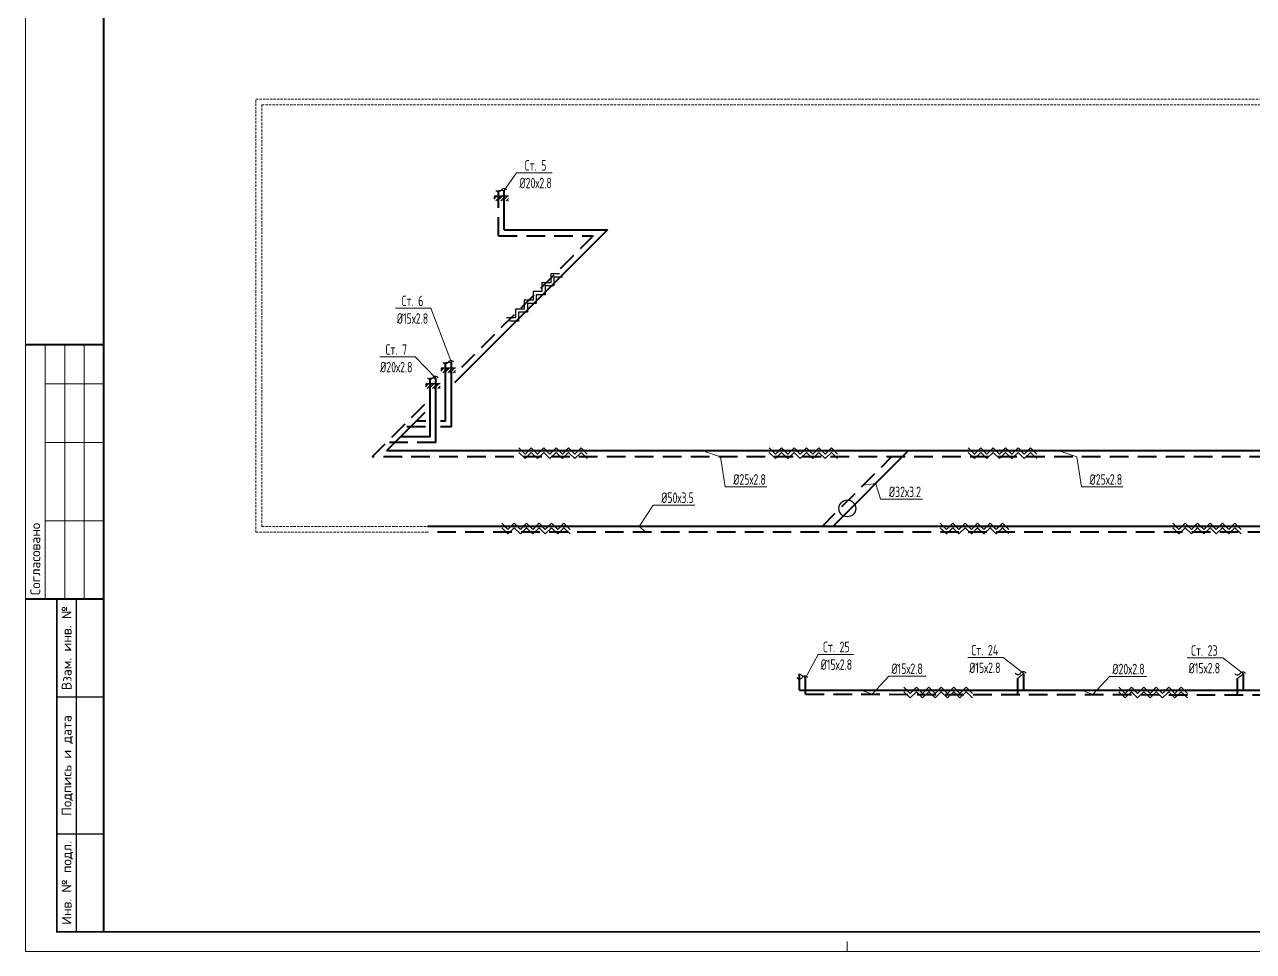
# Model space of a CAD drawing. Header units: millimetres. Extents: x -3929 to 624051, y 52832 to 514950.
# Drawn here: x -3929 to 27485, y 372600 to 396278 of the extents above; entities that cross this region are included whole.
import ezdxf
from ezdxf import colors
from ezdxf.entities.mleader import LeaderData, LeaderLine
from ezdxf.enums import TextEntityAlignment as Align
from ezdxf.math import Vec2, Vec3

# ---------------------------------------------------------------- set-up
doc = ezdxf.new("R2010")
doc.units = ezdxf.units.MM
doc.linetypes.add('ADSK_Штриховая_ш2 п1', pattern=[3, 2, -1])
doc.linetypes.add('Hidden', pattern=[7.14375, 4.7625, -2.38125])
doc.layers.add('9_Форматы', color=7, linetype='Continuous')
doc.layers.add('стояки', color=7, linetype='Continuous')
for name, color, linetype, lineweight in [('ОВ-ИЗОЛЯЦИЯ', 7, 'Continuous', 25), ('ОВ-рамка', 7, 'Continuous', 30), ('ОВ-ТЕКСТ', 7, 'Continuous', 25), ('СПДС_Штриховка', 252, 'Continuous', 9)]:
    doc.layers.add(name, color=color, linetype=linetype, lineweight=lineweight)
doc.layers.add('т11.1', color=1, linetype='Continuous', true_color=0xff0000)
doc.layers.add('т21.1', color=5, linetype='Continuous', true_color=0x0000ff)
doc.styles.add('ГОСТ', font='isocpeur.ttf', dxfattribs={"width": 0.8, "height": 250})
doc.styles.add('СТИЛЬ', font='simplex.shx', dxfattribs={"width": 0.65})

# ---------------------------------------------------------------- blocks, each defined once
blk = doc.blocks.new('*U2998')
at = {"layer": '9_Форматы', "color": 7, "linetype": 'Continuous', "lineweight": 9, "ltscale": 100}
blk.add_lwpolyline([(5, -5), (5, 589), (-836, 589), (-836, -5)], close=True, dxfattribs=at)
at = {"layer": '9_Форматы', "color": 7, "linetype": 'Continuous', "lineweight": 9, "ltscale": 100, "const_width": 0.5}
blk.add_lwpolyline([(0, 0), (0, 584), (-816, 584), (-816, 0)], close=True, dxfattribs=at)
at = {"layer": '9_Форматы', "color": 7, "linetype": 'Continuous', "lineweight": 9, "ltscale": 100}
for points, const_width in [([(-816, 150), (-836, 150)], 0.5), ([(-831, 85), (-831, 150)], 0.3), ([(-816, 140), (-831, 140)], 0.3), ([(-816, 125), (-831, 125)], 0.3), ([(-816, 105), (-831, 105)], 0.3), ([(-816, 85), (-836, 85)], 0.5), ([(-816, 0), (-828, 0), (-828, 85), (-828, 85)], 0.5), ([(-823, 0), (-823, 85)], 0.3), ([(-828, 60), (-816, 60)], 0.3), ([(-828, 25), (-816, 25)], 0.3)]:
    blk.add_lwpolyline(points, dxfattribs=dict(at, const_width=const_width))
for points in [[(-826, 85), (-826, 150)], [(-821, 85), (-821, 150)], [(-821, 85), (-821, 150)]]:
    blk.add_lwpolyline(points, dxfattribs=at)
at = {"layer": '9_Форматы', "color": 7, "linetype": 'Continuous', "lineweight": 15, "ltscale": 100}
blk.add_lwpolyline([(-626, -5), (-626, -2.5)], dxfattribs=at)
at = {"layer": '9_Форматы', "color": 7, "linetype": 'Continuous', "lineweight": 9, "ltscale": 100, "style": 'ГОСТ'}
blk.add_text('Согласовано', height=2.5, rotation=90, dxfattribs=at).set_placement((-832.25, 86))
for s, p in [('Взам. инв. №', (-825.5, 72.5)), ('Подпись и дата', (-825.5, 42.5)), ('Инв. № подл.', (-825.5, 12.5))]:
    blk.add_text(s, height=2.5, rotation=90, dxfattribs=at).set_placement(p, align=Align.MIDDLE_CENTER)

msp = doc.modelspace()

# ---------------------------------------------------------------- hatches: boundary and pattern name
at = {"layer": 'СПДС_Штриховка', "lineweight": 25}
h = msp.add_hatch(dxfattribs=at)
h.set_pattern_fill('ANSI32', color=253, scale=10)
h.set_pattern_definition([(45, (399790.085, 713806.48), (-67.351921, 67.351921), []), (45, (399834.99, 713806.48), (-67.351921, 67.351921), [])])
h.paths.add_polyline_path([(8443.974, 391900.496), (8069.321, 391900.496), (8069.321, 391772.827), (8443.974, 391772.827)])
h = msp.add_hatch(dxfattribs=at)
h.set_pattern_fill('ANSI32', color=253, scale=10)
h.set_pattern_definition([(45, (398436.29, 709415.4), (-67.351921, 67.351921), []), (45, (398481.19, 709415.4), (-67.351921, 67.351921), [])])
h.paths.add_polyline_path([(7090.177, 387509.421), (6715.523, 387509.421), (6715.523, 387381.751), (7090.177, 387381.751)])
h = msp.add_hatch(dxfattribs=at)
h.set_pattern_fill('ANSI32', color=253, scale=10)
h.set_pattern_definition([(45, (398041.66, 709016.055), (-67.351921, 67.351921), []), (45, (398086.56, 709016.055), (-67.351921, 67.351921), [])])
h.paths.add_polyline_path([(6695.545, 387110.074), (6320.892, 387110.074), (6320.892, 386982.404), (6695.545, 386982.404)])

# ---------------------------------------------------------------- linework, layer by layer
at = {"color": 253, "lineweight": 25, "ltscale": 0.1}
for p, q in [((8075.664, 391900.496), (8443.974, 391900.496)), ((6721.867, 387509.421), (7090.177, 387509.421)), ((6327.235, 387110.074), (6695.545, 387110.074))]:
    msp.add_line(p, q, dxfattribs=at)
at = {"layer": 'ОВ-ИЗОЛЯЦИЯ', "color": 7, "linetype": 'ByBlock'}
for points in [[(9745.266, 389909.236), (9520.266, 389909.236), (9520.266, 389684.236), (9295.266, 389684.236), (9295.266, 389459.236), (9070.266, 389459.236), (9070.266, 389234.236), (8845.266, 389234.236), (8845.266, 389009.236), (8620.266, 389009.236), (8620.266, 388784.236), (8395.266, 388784.236)], [(9826.437, 389827.855), (9601.437, 389827.855), (9601.437, 389602.855), (9376.437, 389602.855), (9376.437, 389377.855), (9151.437, 389377.855), (9151.437, 389152.855), (8926.437, 389152.855), (8926.437, 388927.855), (8701.437, 388927.855), (8701.437, 388702.855), (8476.437, 388702.855)], [(10455.301, 385305.589), (10296.201, 385464.688), (10137.102, 385305.589), (9978.003, 385464.688), (9818.904, 385305.589), (9659.805, 385464.688), (9500.706, 385305.589), (9341.607, 385464.688), (9182.508, 385305.589), (9023.409, 385464.688), (8864.31, 385305.589), (8705.211, 385464.688)], [(16856.605, 385305.589), (16697.506, 385464.688), (16538.407, 385305.589), (16379.308, 385464.688), (16220.209, 385305.589), (16061.109, 385464.688), (15902.01, 385305.589), (15742.911, 385464.688), (15583.812, 385305.589), (15424.713, 385464.688), (15265.614, 385305.589), (15106.515, 385464.688)], [(21945.697, 385305.589), (21786.598, 385464.688), (21627.499, 385305.589), (21468.4, 385464.688), (21309.301, 385305.589), (21150.202, 385464.688), (20991.103, 385305.589), (20832.004, 385464.688), (20672.905, 385305.589), (20513.806, 385464.688), (20354.707, 385305.589), (20195.608, 385464.688)], [(10455.152, 385190.648), (10296.053, 385349.747), (10136.954, 385190.648), (9977.855, 385349.747), (9818.756, 385190.648), (9659.657, 385349.747), (9500.558, 385190.648), (9341.459, 385349.747), (9182.36, 385190.648), (9023.261, 385349.747), (8864.162, 385190.648), (8705.063, 385349.747)], [(16856.456, 385190.648), (16697.357, 385349.747), (16538.258, 385190.648), (16379.159, 385349.747), (16220.06, 385190.648), (16060.961, 385349.747), (15901.862, 385190.648), (15742.763, 385349.747), (15583.664, 385190.648), (15424.565, 385349.747), (15265.466, 385190.648), (15106.367, 385349.747)], [(21945.548, 385190.648), (21786.449, 385349.747), (21627.35, 385190.648), (21468.251, 385349.747), (21309.152, 385190.648), (21150.053, 385349.747), (20990.954, 385190.648), (20831.855, 385349.747), (20672.756, 385190.648), (20513.657, 385349.747), (20354.558, 385190.648), (20195.459, 385349.747)], [(10018.948, 383264.866), (9859.849, 383423.965), (9700.75, 383264.866), (9541.651, 383423.965), (9382.552, 383264.866), (9223.453, 383423.965), (9064.354, 383264.866), (8905.255, 383423.965), (8746.156, 383264.866), (8587.057, 383423.965), (8427.958, 383264.866), (8268.859, 383423.965)], [(10019.096, 383379.807), (9859.997, 383538.906), (9700.898, 383379.807), (9541.799, 383538.906), (9382.7, 383379.807), (9223.601, 383538.906), (9064.502, 383379.807), (8905.403, 383538.906), (8746.304, 383379.807), (8587.205, 383538.906), (8428.106, 383379.807), (8269.007, 383538.906)], [(21229.723, 383264.866), (21070.624, 383423.965), (20911.525, 383264.866), (20752.426, 383423.965), (20593.327, 383264.866), (20434.228, 383423.965), (20275.129, 383264.866), (20116.03, 383423.965), (19956.931, 383264.866), (19797.832, 383423.965), (19638.733, 383264.866), (19479.634, 383423.965)], [(21229.872, 383379.807), (21070.773, 383538.906), (20911.674, 383379.807), (20752.575, 383538.906), (20593.476, 383379.807), (20434.377, 383538.906), (20275.278, 383379.807), (20116.179, 383538.906), (19957.08, 383379.807), (19797.981, 383538.906), (19638.882, 383379.807), (19479.783, 383538.906)], [(27172.636, 383264.866), (27013.537, 383423.965), (26854.438, 383264.866), (26695.339, 383423.965), (26536.24, 383264.866), (26377.141, 383423.965), (26218.042, 383264.866), (26058.943, 383423.965), (25899.844, 383264.866), (25740.745, 383423.965), (25581.646, 383264.866), (25422.547, 383423.965)], [(27172.785, 383379.807), (27013.686, 383538.906), (26854.587, 383379.807), (26695.488, 383538.906), (26536.389, 383379.807), (26377.29, 383538.906), (26218.191, 383379.807), (26059.092, 383538.906), (25899.993, 383379.807), (25740.893, 383538.906), (25581.794, 383379.807), (25422.695, 383538.906)], [(20302.117, 379076.607), (20143.018, 379235.706), (19983.919, 379076.607), (19824.82, 379235.706), (19665.721, 379076.607), (19506.622, 379235.706), (19347.523, 379076.607), (19188.424, 379235.706), (19029.325, 379076.607), (18870.226, 379235.706), (18711.127, 379076.607), (18552.028, 379235.706)], [(20302.266, 379191.548), (20143.167, 379350.647), (19984.068, 379191.548), (19824.969, 379350.647), (19665.87, 379191.548), (19506.771, 379350.647), (19347.672, 379191.548), (19188.573, 379350.647), (19029.474, 379191.548), (18870.374, 379350.647), (18711.275, 379191.548), (18552.176, 379350.647)], [(25796.351, 379076.607), (25637.252, 379235.706), (25478.153, 379076.607), (25319.054, 379235.706), (25159.955, 379076.607), (25000.856, 379235.706), (24841.757, 379076.607), (24682.658, 379235.706), (24523.559, 379076.607), (24364.46, 379235.706), (24205.361, 379076.607), (24046.262, 379235.706)], [(25796.5, 379191.548), (25637.401, 379350.647), (25478.302, 379191.548), (25319.203, 379350.647), (25160.104, 379191.548), (25001.005, 379350.647), (24841.906, 379191.548), (24682.807, 379350.647), (24523.708, 379191.548), (24364.609, 379350.647), (24205.51, 379191.548), (24046.411, 379350.647)]]:
    msp.add_lwpolyline(points, dxfattribs=at)
at = {"layer": 'стояки', "color": 7, "linetype": 'ADSK_Штриховая_ш2 п1', "lineweight": 0, "ltscale": 30}
for p, q in [((1986.867, 394375.473), (40037.546, 394375.473)), ((1986.867, 383309.357), (1986.867, 394375.473)), ((2136.867, 394225.473), (40187.546, 394225.473)), ((2136.867, 383459.357), (2136.867, 394225.473)), ((1986.867, 383309.357), (6384.139, 383309.357)), ((2136.867, 383459.357), (6384.139, 383459.357))]:
    msp.add_line(p, q, dxfattribs=at)
at = {"layer": 'стояки', "color": 5, "lineweight": 40}
for p, q in [((6981.054, 385997.855), (6981.054, 387647.071)), ((6586.422, 385598.509), (6586.422, 387247.724))]:
    msp.add_line(p, q, dxfattribs=at)
at = {"layer": 'стояки', "color": 7, "lineweight": 25}
msp.add_circle((17104.171, 383917.624), 215.116, dxfattribs=at)
at = {"layer": 'стояки', "color": 7, "lineweight": 30}
for centre, start, end in [((8323.746, 391994.956), 36.5656753, 143.4343247), ((8185.146, 392097.76), 216.5656753, 323.4343247), ((6831.349, 387706.684), 216.5656753, 323.4343247), ((6969.949, 387603.88), 36.5656753, 143.4343247), ((6436.718, 387307.337), 216.5656753, 323.4343247), ((6575.317, 387204.533), 36.5656753, 143.4343247), ((15883.467, 379650.266), 216.5656753, 323.4343247), ((16022.066, 379547.461), 36.5656753, 143.4343247), ((21465.614, 379759.829), 216.5656753, 323.4343247), ((21604.214, 379657.025), 36.5656753, 143.4343247), ((27078.116, 379750.617), 216.5656753, 323.4343247), ((27216.716, 379647.812), 36.5656753, 143.4343247)]:
    msp.add_arc(centre, 86.282, start, end, dxfattribs=at)
at = {"layer": 'т11.1', "lineweight": 40}
for p, q in [((8334.851, 391034.16), (8334.851, 392038.146)), ((10969.822, 391034.16), (7062.307, 387126.645)), ((8334.851, 391034.16), (10969.822, 391034.16)), ((6831.054, 386147.855), (6831.054, 387647.071)), ((6436.422, 385748.509), (6436.422, 387247.724)), ((6305.768, 386370.106), (5320.801, 385385.138)), ((6330.466, 386147.855), (6078.803, 386147.855)), ((6831.054, 386147.855), (6700.317, 386147.855)), ((6436.422, 385748.509), (5684.172, 385748.509)), ((32089.605, 385385.138), (5320.801, 385385.138)), ((16735.487, 383459.357), (18661.269, 385385.138)), ((34607.768, 383459.357), (6384.139, 383459.357)), ((15883.171, 379271.097), (15883.171, 379691.003)), ((21615.319, 379271.097), (21615.319, 379691.003)), ((27227.821, 379271.097), (27227.821, 379691.003)), ((15883.171, 379271.097), (31115.824, 379271.097))]:
    msp.add_line(p, q, dxfattribs=at)
at = {"layer": 'т21.1', "linetype": 'Hidden', "lineweight": 40, "ltscale": 100}
for p, q in [((8184.851, 390884.16), (8184.851, 392038.146)), ((10607.69, 390884.16), (7091.035, 387367.505)), ((8184.851, 390884.16), (10607.69, 390884.16)), ((6294.543, 386571.013), (4958.669, 385235.138)), ((6321.061, 385997.855), (5716.671, 385997.855)), ((6981.054, 385997.855), (6703.451, 385997.855)), ((6586.422, 385598.509), (5322.04, 385598.509)), ((32151.737, 385235.138), (4958.669, 385235.138)), ((16459.459, 383459.357), (18235.241, 385235.138)), ((34245.636, 383309.357), (6384.139, 383309.357)), ((16033.171, 379170.746), (16033.171, 379590.652)), ((21465.319, 379163.722), (21465.319, 379581.736)), ((27077.821, 379156.464), (27077.821, 379572.523)), ((16033.171, 379170.746), (30851.961, 379151.584))]:
    msp.add_line(p, q, dxfattribs=at)

# ---------------------------------------------------------------- block references
at = {"layer": 'ОВ-рамка', "ltscale": 100, "transparency": 33554687, "xscale": 100, "yscale": 100, "zscale": 100}
msp.add_blockref('*U2998', (79696.148, 373100.153, 576.986), dxfattribs=at)

# ---------------------------------------------------------------- leaders
at = {"layer": 'ОВ-ТЕКСТ', "color": 7}
ml = msp.add_multileader_mtext('Standard', dxfattribs=at)
ml.set_content('\\A1;Ст. 5\\P%%C20х2.8', color=7, style='СТИЛЬ')
ml.set_leader_properties(color=7, lineweight=18)
ml.build(insert=Vec2(0, 0))
ml.multileader.update_dxf_attribs({"text_left_attachment_type": 6, "text_right_attachment_type": 6, "dogleg_length": 0.36, "arrow_head_size": 0.126})
ctx = ml.context
ctx.base_point, ctx.char_height, ctx.arrow_head_size, ctx.landing_gap_size, ctx.plane_origin = Vec3(8650.315, 392491.86), 270, 0.126, 0.063, Vec3(9072.215, 391183.448)
ctx.left_attachment, ctx.right_attachment, ctx.text_align_type = 6, 6, 1
notes = []
notes.append((ctx, [(0, (1, 1, 0), (8650.063, 392491.86), (1, 0), 0.252, [(1, [(8184.851, 392038.146), (8334.851, 392038.146)], 0, [])])]))
ctx.mtext.insert, ctx.mtext.width, ctx.mtext.alignment, ctx.mtext.flow_direction = Vec3(9135.093, 392815.86), 1404.14984, 2, 5
ml = msp.add_multileader_mtext('Standard', dxfattribs=at)
ml.set_content('\\A1;Ст. 6\\P%%C15х2.8', color=7, style='СТИЛЬ')
ml.set_leader_properties(color=7, lineweight=18)
ml.build(insert=Vec2(0, 0))
ml.multileader.update_dxf_attribs({"text_left_attachment_type": 6, "text_right_attachment_type": 6, "dogleg_length": 0.36, "arrow_head_size": 0.126})
ctx = ml.context
ctx.base_point, ctx.char_height, ctx.arrow_head_size, ctx.landing_gap_size, ctx.plane_origin = Vec3(5520.373, 389030.711), 270, 0.126, 0.063, Vec3(7718.418, 386792.372)
ctx.left_attachment, ctx.right_attachment, ctx.text_align_type = 6, 6, 1
notes.append((ctx, [(1, (1, 1, 0), (6456.751, 389030.711), (-1, 0), 0.252, [(1, [(6831.054, 387647.071), (6981.054, 387647.071)], 0, [])])]))
ctx.mtext.insert, ctx.mtext.width, ctx.mtext.alignment, ctx.mtext.flow_direction = Vec3(5988.436, 389354.711), 1404.14984, 2, 5
ml = msp.add_multileader_mtext('Standard', dxfattribs=at)
ml.set_content('\\A1;Ст. 7\\P%%C20х2.8', color=7, style='СТИЛЬ')
ml.set_leader_properties(color=7, lineweight=18)
ml.build(insert=Vec2(0, 0))
ml.multileader.update_dxf_attribs({"text_left_attachment_type": 6, "text_right_attachment_type": 6, "dogleg_length": 0.36, "arrow_head_size": 0.126})
ctx = ml.context
ctx.base_point, ctx.char_height, ctx.arrow_head_size, ctx.landing_gap_size, ctx.plane_origin = Vec3(5088.763, 387788.328), 270, 0.126, 0.063, Vec3(7323.787, 386393.026)
ctx.left_attachment, ctx.right_attachment, ctx.text_align_type = 6, 6, 1
notes.append((ctx, [(1, (1, 1, 0), (6058.57, 387788.328), (-1, 0), 0.252, [(1, [(6436.422, 387247.724), (6586.422, 387247.724)], 0, [])])]))
ctx.mtext.insert, ctx.mtext.width, ctx.mtext.alignment, ctx.mtext.flow_direction = Vec3(5573.541, 388112.328), 1404.14984, 2, 5
ml = msp.add_multileader_mtext('Standard', dxfattribs=at)
ml.set_content('\\A1; %%C25х2.8  ', color=7, style='СТИЛЬ')
ml.set_leader_properties(color=7, lineweight=18)
ml.build(insert=Vec2(0, 0))
ml.multileader.update_dxf_attribs({"text_left_attachment_type": 6, "text_right_attachment_type": 6, "dogleg_length": 0.36, "arrow_head_size": 0.126})
ctx = ml.context
ctx.base_point, ctx.char_height, ctx.arrow_head_size, ctx.landing_gap_size, ctx.plane_origin = Vec3(13981.797, 384468.208), 270, 0.126, 0.063, Vec3(28581.894, 386300.899)
ctx.left_attachment, ctx.right_attachment, ctx.text_align_type = 6, 6, 1
notes.append((ctx, [(0, (1, 1, 0), (13981.545, 384468.208), (1, 0), 0.252, [(1, [(13412.136, 385385.138), (13860.576, 385235.138)], 0, [])])]))
ctx.mtext.insert, ctx.mtext.width, ctx.mtext.alignment, ctx.mtext.flow_direction = Vec3(14545.967, 384792.208), 4851.61703, 2, 5
ml = msp.add_multileader_mtext('Standard', dxfattribs=at)
ml.set_content('\\A1; %%C25х2.8  ', color=7, style='СТИЛЬ')
ml.set_leader_properties(color=7, lineweight=18)
ml.build(insert=Vec2(0, 0))
ml.multileader.update_dxf_attribs({"text_left_attachment_type": 6, "text_right_attachment_type": 6, "dogleg_length": 0.36, "arrow_head_size": 0.126})
ctx = ml.context
ctx.base_point, ctx.char_height, ctx.arrow_head_size, ctx.landing_gap_size, ctx.plane_origin = Vec3(23091.859, 384468.208), 270, 0.126, 0.063, Vec3(37691.956, 386300.899)
ctx.left_attachment, ctx.right_attachment, ctx.text_align_type = 6, 6, 1
notes.append((ctx, [(0, (1, 1, 0), (23091.607, 384468.208), (1, 0), 0.252, [(1, [(22522.198, 385385.138), (22970.638, 385235.138)], 0, [])])]))
ctx.mtext.insert, ctx.mtext.width, ctx.mtext.alignment, ctx.mtext.flow_direction = Vec3(23656.029, 384792.208), 4851.61703, 2, 5
ml = msp.add_multileader_mtext('Standard', dxfattribs=at)
ml.set_content('\\A1; %%C32х3.2  ', color=7, style='СТИЛЬ')
ml.set_leader_properties(color=7, lineweight=18)
ml.build(insert=Vec2(0, 0))
ml.multileader.update_dxf_attribs({"text_left_attachment_type": 6, "text_right_attachment_type": 6, "dogleg_length": 0.36, "arrow_head_size": 0.126})
ctx = ml.context
ctx.base_point, ctx.char_height, ctx.arrow_head_size, ctx.landing_gap_size, ctx.plane_origin = Vec3(17954.876, 384151.406), 270, 0.126, 0.063, Vec3(32554.974, 385623.285)
ctx.left_attachment, ctx.right_attachment, ctx.text_align_type = 6, 6, 1
notes.append((ctx, [(0, (1, 1, 0), (17954.624, 384151.406), (1, 0), 0.252, [(1, [(17509.7, 384509.597), (17833.655, 384557.524)], 0, [])])]))
ctx.mtext.insert, ctx.mtext.width, ctx.mtext.alignment, ctx.mtext.flow_direction = Vec3(18519.046, 384475.406), 4851.61703, 2, 5
ml = msp.add_multileader_mtext('Standard', dxfattribs=at)
ml.set_content('\\A1; %%C50х3.5  ', color=7, style='СТИЛЬ')
ml.set_leader_properties(color=7, lineweight=18)
ml.build(insert=Vec2(0, 0))
ml.multileader.update_dxf_attribs({"text_left_attachment_type": 6, "text_right_attachment_type": 6, "dogleg_length": 0.36, "arrow_head_size": 0.126})
ctx = ml.context
ctx.base_point, ctx.char_height, ctx.arrow_head_size, ctx.landing_gap_size, ctx.plane_origin = Vec3(12139.126, 384001.406), 270, 0.126, 0.063, Vec3(26739.223, 385473.285)
ctx.left_attachment, ctx.right_attachment, ctx.text_align_type = 6, 6, 1
notes.append((ctx, [(0, (1, 1, 0), (12138.874, 384001.406), (1, 0), 0.252, [(1, [(11955.569, 383309.357), (11786.614, 383459.357)], 0, [])])]))
ctx.mtext.insert, ctx.mtext.width, ctx.mtext.alignment, ctx.mtext.flow_direction = Vec3(12703.296, 384325.406), 4851.61703, 2, 5
ml = msp.add_multileader_mtext('Standard', dxfattribs=at)
ml.set_content('\\A1;Ст. 25\\P%%C15х2.8', color=7, style='СТИЛЬ')
ml.set_leader_properties(color=7, lineweight=18)
ml.build(insert=Vec2(0, 0))
ml.multileader.update_dxf_attribs({"text_left_attachment_type": 6, "text_right_attachment_type": 6, "dogleg_length": 0.36, "arrow_head_size": 0.126})
ctx = ml.context
ctx.base_point, ctx.char_height, ctx.arrow_head_size, ctx.landing_gap_size, ctx.plane_origin = Vec3(16356.464, 380188.959), 270, 0.126, 0.063, Vec3(16770.536, 378836.305)
ctx.left_attachment, ctx.right_attachment, ctx.text_align_type = 6, 6, 1
notes.append((ctx, [(0, (1, 1, 0), (16356.212, 380188.959), (1, 0), 0.252, [(1, [(15883.171, 379691.003), (16033.171, 379590.652)], 0, [])])]))
ctx.mtext.insert, ctx.mtext.width, ctx.mtext.alignment, ctx.mtext.flow_direction = Vec3(16824.527, 380512.959), 1404.14984, 2, 5
ml = msp.add_multileader_mtext('Standard', dxfattribs=at)
ml.set_content('\\A1;Ст. 24\\P%%C15х2.8', color=7, style='СТИЛЬ')
ml.set_leader_properties(color=7, lineweight=18)
ml.build(insert=Vec2(0, 0))
ml.multileader.update_dxf_attribs({"text_left_attachment_type": 6, "text_right_attachment_type": 6, "dogleg_length": 0.36, "arrow_head_size": 0.126})
ctx = ml.context
ctx.base_point, ctx.char_height, ctx.arrow_head_size, ctx.landing_gap_size, ctx.plane_origin = Vec3(20151.088, 380106.691), 270, 0.126, 0.063, Vec3(22352.683, 378727.038)
ctx.left_attachment, ctx.right_attachment, ctx.text_align_type = 6, 6, 1
notes.append((ctx, [(1, (1, 1, 0), (21087.466, 380106.691), (-1, 0), 0.252, [(1, [(21465.319, 379581.736), (21615.319, 379700.216)], 0, [])])]))
ctx.mtext.insert, ctx.mtext.width, ctx.mtext.alignment, ctx.mtext.flow_direction = Vec3(20619.151, 380430.691), 1404.14984, 2, 5
ml = msp.add_multileader_mtext('Standard', dxfattribs=at)
ml.set_content('\\A1;Ст. 23\\P%%C15х2.8', color=7, style='СТИЛЬ')
ml.set_leader_properties(color=7, lineweight=18)
ml.build(insert=Vec2(0, 0))
ml.multileader.update_dxf_attribs({"text_left_attachment_type": 6, "text_right_attachment_type": 6, "dogleg_length": 0.36, "arrow_head_size": 0.126})
ctx = ml.context
ctx.base_point, ctx.char_height, ctx.arrow_head_size, ctx.landing_gap_size, ctx.plane_origin = Vec3(25763.59, 380097.479), 270, 0.126, 0.063, Vec3(27965.185, 378717.825)
ctx.left_attachment, ctx.right_attachment, ctx.text_align_type = 6, 6, 1
notes.append((ctx, [(1, (1, 1, 0), (26699.968, 380097.479), (-1, 0), 0.252, [(1, [(27077.821, 379572.523), (27227.821, 379691.003)], 0, [])])]))
ctx.mtext.insert, ctx.mtext.width, ctx.mtext.alignment, ctx.mtext.flow_direction = Vec3(26231.653, 380421.479), 1404.14984, 2, 5
ml = msp.add_multileader_mtext('Standard', dxfattribs=at)
ml.set_content('\\A1;%%C15х2.8 ', color=7, style='СТИЛЬ')
ml.set_leader_properties(color=7, lineweight=18)
ml.build(insert=Vec2(0, 0))
ml.multileader.update_dxf_attribs({"text_left_attachment_type": 6, "text_right_attachment_type": 6, "dogleg_length": 0.36, "arrow_head_size": 0.126})
ctx = ml.context
ctx.base_point, ctx.char_height, ctx.arrow_head_size, ctx.landing_gap_size, ctx.plane_origin = Vec3(18163.301, 379632.058), 270, 0.126, 0.063, Vec3(24208.03, 374605.99)
ctx.left_attachment, ctx.right_attachment, ctx.text_align_type = 6, 6, 1
notes.append((ctx, [(0, (1, 1, 0), (18163.049, 379632.058), (1, 0), 0.252, [(1, [(17486.677, 379264.472), (17741.011, 379168.538)], 0, [])])]))
ctx.mtext.insert, ctx.mtext.width, ctx.mtext.alignment, ctx.mtext.flow_direction = Vec3(18631.364, 379956.058), 1404.14984, 2, 5
ml = msp.add_multileader_mtext('Standard', dxfattribs=at)
ml.set_content('\\A1;%%C20х2.8 ', color=7, style='СТИЛЬ')
ml.set_leader_properties(color=7, lineweight=18)
ml.build(insert=Vec2(0, 0))
ml.multileader.update_dxf_attribs({"text_left_attachment_type": 6, "text_right_attachment_type": 6, "dogleg_length": 0.36, "arrow_head_size": 0.126})
ctx = ml.context
ctx.base_point, ctx.char_height, ctx.arrow_head_size, ctx.landing_gap_size, ctx.plane_origin = Vec3(23806.417, 379624.761), 270, 0.126, 0.063, Vec3(29851.146, 374598.693)
ctx.left_attachment, ctx.right_attachment, ctx.text_align_type = 6, 6, 1
notes.append((ctx, [(0, (1, 1, 0), (23806.165, 379624.761), (1, 0), 0.252, [(1, [(23129.792, 379257.174), (23384.127, 379161.241)], 0, [])])]))
ctx.mtext.insert, ctx.mtext.width, ctx.mtext.alignment, ctx.mtext.flow_direction = Vec3(24291.194, 379948.761), 1404.14984, 2, 5
for ctx, leaders in notes:
    for number, flags, end, landing, length, lines in leaders:
        leader = LeaderData()
        leader.index, (leader.has_last_leader_line, leader.has_dogleg_vector, leader.attachment_direction) = number, flags
        leader.last_leader_point, leader.dogleg_vector, leader.dogleg_length = Vec3(end), Vec3(landing), length
        for number, points, colour, breaks in lines:
            line = LeaderLine()
            line.index, line.vertices, line.color, line.breaks = number, Vec3.list(points), colors.encode_raw_color(colour), breaks
            leader.lines.append(line)
        ctx.leaders.append(leader)

doc.saveas('drawing.dxf')
